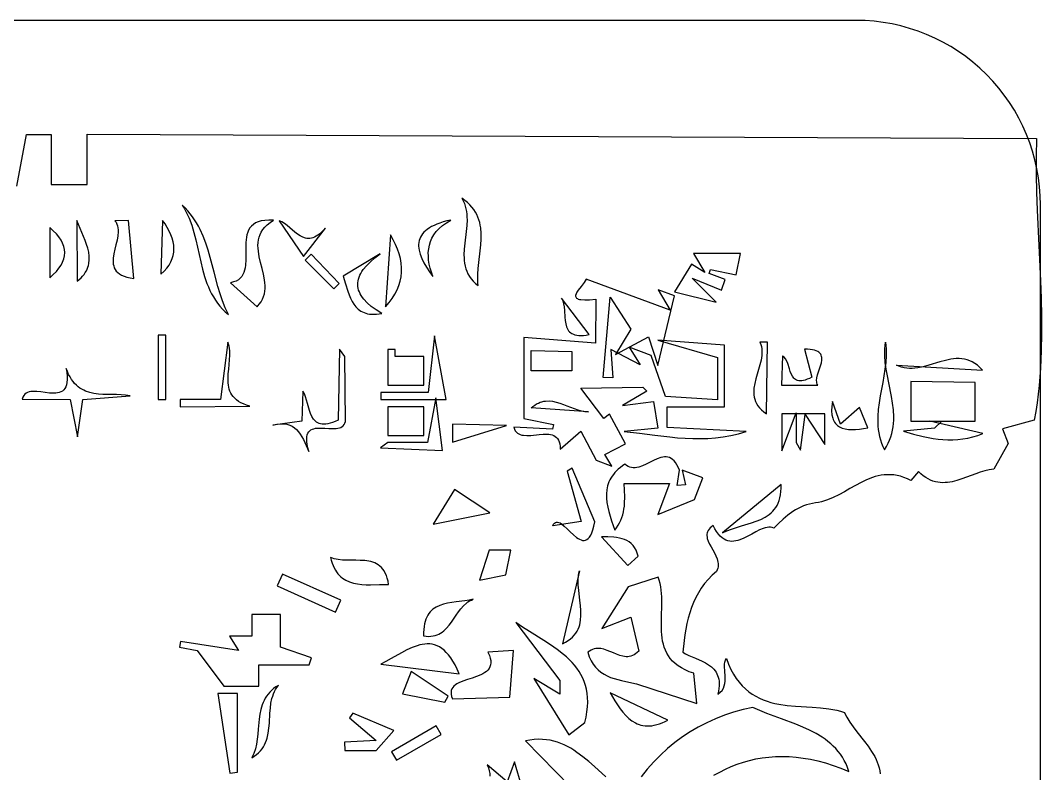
# Model space of a CAD drawing. Header units: metres. Extents: x 0 to 50, y 0 to 30.
# Drawn here: x 38.95 to 50.01, y 21.84 to 30 of the extents above; entities that cross this region are included whole.
import ezdxf

# ---------------------------------------------------------------- set-up
doc = ezdxf.new("R2010")
doc.units = ezdxf.units.M

msp = doc.modelspace()

# ---------------------------------------------------------------- linework, layer by layer
for points in [[(50, 2), (50, 28), (50, 28), (49.997542, 28.099174), (49.990213, 28.197675), (49.978082, 28.29534), (49.961215, 28.392003), (49.939682, 28.487501), (49.91355, 28.58167), (49.882886, 28.674347), (49.847759, 28.765367), (49.808237, 28.854566), (49.764387, 28.941781), (49.716278, 29.026847), (49.663977, 29.109601), (49.607552, 29.189879), (49.547071, 29.267516), (49.482602, 29.342349), (49.414214, 29.414214), (49.414214, 29.414214), (49.342349, 29.482602), (49.267516, 29.547071), (49.189879, 29.607552), (49.109601, 29.663977), (49.026847, 29.716278), (48.941781, 29.764387), (48.854566, 29.808237), (48.765367, 29.847759), (48.674347, 29.882886), (48.58167, 29.91355), (48.487501, 29.939682), (48.392003, 29.961215), (48.29534, 29.978082), (48.197675, 29.990213), (48.099174, 29.997542), (48, 30), (2, 30)], [(38.908161, 28.203735), (39.014232, 28.764582), (39.282631, 28.764582), (39.282631, 28.22099), (39.670592, 28.22099), (39.670592, 28.765586), (49.957664, 28.722014), (49.957664, 28.722014), (49.953175, 28.526553), (49.953228, 28.331874), (49.956935, 28.137938), (49.963405, 27.944704), (49.981079, 27.560182), (49.999131, 27.17799), (50.006075, 26.987666), (50.010445, 26.797805), (50.011351, 26.608366), (50.007903, 26.41931), (49.999212, 26.230595), (49.992622, 26.136353), (49.984388, 26.042182), (49.974398, 25.948076), (49.962542, 25.854031), (49.948707, 25.760041), (49.932783, 25.666102), (49.588717, 25.574402), (49.649506, 25.414009), (49.492999, 25.135493), (49.492999, 25.135493), (49.469216, 25.133681), (49.445254, 25.130365), (49.396819, 25.119848), (49.347753, 25.105198), (49.298112, 25.087674), (49.197329, 25.04903), (49.146301, 25.030426), (49.094925, 25.013976), (49.043256, 25.000938), (48.991352, 24.99257), (48.965329, 24.99053), (48.939269, 24.990129), (48.913178, 24.991524), (48.887063, 24.994872), (48.860932, 25.00033), (48.834792, 25.008056), (48.80865, 25.018207), (48.782513, 25.03094), (48.756387, 25.046412), (48.730281, 25.06478), (48.7042, 25.086202), (48.678153, 25.110835), (48.596295, 25.013702), (48.596295, 25.013702), (48.557413, 25.032385), (48.519426, 25.04755), (48.482286, 25.059381), (48.445946, 25.068059), (48.410361, 25.073767), (48.375481, 25.076686), (48.341262, 25.076999), (48.307655, 25.074888), (48.274614, 25.070534), (48.242092, 25.064121), (48.210041, 25.055829), (48.178415, 25.045842), (48.11625, 25.021509), (48.055221, 24.992578), (47.994951, 24.960506), (47.935065, 24.926751), (47.875187, 24.892768), (47.814941, 24.860016), (47.753952, 24.82995), (47.691844, 24.804028), (47.660253, 24.793076), (47.628241, 24.783706), (47.595762, 24.776101), (47.562768, 24.770442), (47.562768, 24.770442), (47.528859, 24.765601), (47.496017, 24.758602), (47.464177, 24.74956), (47.433274, 24.738593), (47.403246, 24.725816), (47.374027, 24.711347), (47.345554, 24.695301), (47.317761, 24.677795), (47.263965, 24.638868), (47.212124, 24.595497), (47.161725, 24.548611), (47.112255, 24.499144), (47.112255, 24.499144), (47.09397, 24.504747), (47.075274, 24.507484), (47.056193, 24.50761), (47.036755, 24.505382), (47.016984, 24.501055), (46.996907, 24.494886), (46.955936, 24.478043), (46.914052, 24.456902), (46.871462, 24.433508), (46.828372, 24.409912), (46.784992, 24.388159), (46.741529, 24.370297), (46.71983, 24.363466), (46.698189, 24.358375), (46.676631, 24.355281), (46.655182, 24.35444), (46.633868, 24.356107), (46.612715, 24.360539), (46.591748, 24.367991), (46.570995, 24.37872), (46.55048, 24.392982), (46.53023, 24.411031), (46.510271, 24.433126), (46.490628, 24.45952), (46.471328, 24.490471), (46.452396, 24.526234), (46.452396, 24.526234), (46.434804, 24.513328), (46.420212, 24.500167), (46.40844, 24.48676), (46.39931, 24.473115), (46.392644, 24.459241), (46.388263, 24.445145), (46.385987, 24.430838), (46.385639, 24.416326), (46.387039, 24.401618), (46.390009, 24.386724), (46.399944, 24.356407), (46.414013, 24.325443), (46.430787, 24.293899), (46.466731, 24.229343), (46.483041, 24.196466), (46.496337, 24.16328), (46.505189, 24.129853), (46.507502, 24.113069), (46.508167, 24.096251), (46.507007, 24.079406), (46.503842, 24.062543), (46.498494, 24.045671), (46.490784, 24.028797), (46.490784, 24.028797), (46.442564, 23.986727), (46.398918, 23.942502), (46.35959, 23.896219), (46.324322, 23.847976), (46.292856, 23.797871), (46.264935, 23.746002), (46.240301, 23.692467), (46.218698, 23.637364), (46.199868, 23.580792), (46.183553, 23.522847), (46.169495, 23.463628), (46.157439, 23.403233), (46.147125, 23.34176), (46.138296, 23.279307), (46.124067, 23.151852), (46.124067, 23.151852), (46.155486, 23.134449), (46.189477, 23.118454), (46.262103, 23.088238), (46.335808, 23.056307), (46.371146, 23.038167), (46.404452, 23.017761), (46.434959, 22.994477), (46.461899, 22.967703), (46.473791, 22.952815), (46.484505, 22.936825), (46.493942, 22.919657), (46.502009, 22.901233), (46.508608, 22.881478), (46.513645, 22.860314), (46.517022, 22.837665), (46.518644, 22.813454), (46.518416, 22.787606), (46.516241, 22.760043), (46.512023, 22.730689), (46.505667, 22.699468), (46.505667, 22.699468), (46.530624, 22.718526), (46.549876, 22.739704), (46.564094, 22.762691), (46.573949, 22.787173), (46.580114, 22.81284), (46.583259, 22.839378), (46.584056, 22.866476), (46.583177, 22.893822), (46.579076, 22.948011), (46.576327, 22.999447), (46.577139, 23.023353), (46.580303, 23.045634), (46.586491, 23.06598), (46.596375, 23.084078), (46.596375, 23.084078), (46.620534, 23.02271), (46.646665, 22.966533), (46.674674, 22.915306), (46.704463, 22.868789), (46.735939, 22.826741), (46.769005, 22.78892), (46.803567, 22.755087), (46.839529, 22.725), (46.876797, 22.698418), (46.915273, 22.675101), (46.954865, 22.654807), (46.995475, 22.637297), (47.03701, 22.622329), (47.079372, 22.609662), (47.122468, 22.599056), (47.166203, 22.590269), (47.255203, 22.577192), (47.345613, 22.568504), (47.527607, 22.556588), (47.617667, 22.549508), (47.706087, 22.539111), (47.749443, 22.532067), (47.792103, 22.523471), (47.833972, 22.513082), (47.874955, 22.50066), (47.874955, 22.50066), (47.886912, 22.47391), (47.900615, 22.447441), (47.932508, 22.395146), (47.969127, 22.343373), (48.008968, 22.291722), (48.092291, 22.187182), (48.132763, 22.133491), (48.170435, 22.078319), (48.2038, 22.021264), (48.218398, 21.991906), (48.231354, 21.961927), (48.242482, 21.931276), (48.251592, 21.899905), (48.258496, 21.867762), (48.263007, 21.834798)], [(40.702041, 27.998647), (40.702041, 27.998647), (40.723116, 27.964162), (40.742355, 27.928819), (40.759906, 27.892687), (40.775916, 27.855836), (40.803911, 27.780254), (40.827526, 27.702626), (40.847949, 27.623507), (40.866366, 27.543452), (40.901932, 27.382748), (40.921455, 27.303209), (40.94372, 27.224951), (40.969914, 27.148527), (40.984855, 27.111177), (41.001224, 27.074494), (41.019169, 27.038546), (41.038838, 27.003404), (41.06038, 26.969136), (41.083942, 26.935812), (41.109674, 26.903502), (41.137723, 26.872274), (41.168239, 26.842197), (41.201368, 26.813342), (41.201368, 26.813342), (41.167228, 26.886054), (41.137597, 26.960872), (41.111592, 27.037384), (41.088332, 27.115177), (41.046515, 27.272961), (41.005084, 27.430926), (40.982308, 27.508945), (40.956982, 27.585774), (40.928222, 27.660999), (40.895147, 27.734208), (40.876715, 27.769929), (40.856874, 27.80499), (40.835512, 27.839342), (40.81252, 27.872932), (40.787787, 27.905709), (40.761203, 27.937622), (40.732658, 27.968618), (40.702041, 27.998647)], [(43.73045, 28.071949), (43.73045, 28.071949), (43.745706, 28.044825), (43.758194, 28.017009), (43.768128, 27.988553), (43.775722, 27.959512), (43.781191, 27.929939), (43.784748, 27.899888), (43.786608, 27.869413), (43.786986, 27.838566), (43.784148, 27.775974), (43.777948, 27.712541), (43.762315, 27.584865), (43.756308, 27.52148), (43.753792, 27.458968), (43.754378, 27.428174), (43.75648, 27.397758), (43.760311, 27.367776), (43.766086, 27.33828), (43.774018, 27.309323), (43.784322, 27.28096), (43.797212, 27.253244), (43.812903, 27.226229), (43.831607, 27.199968), (43.85354, 27.174515), (43.878916, 27.149923), (43.907949, 27.126246), (43.907949, 27.126246), (43.904667, 27.156366), (43.902824, 27.186846), (43.902821, 27.248727), (43.906671, 27.311573), (43.913106, 27.375065), (43.928659, 27.502721), (43.935242, 27.56625), (43.939338, 27.629157), (43.93968, 27.691125), (43.935, 27.751836), (43.93038, 27.781621), (43.92403, 27.810973), (43.91579, 27.839853), (43.905501, 27.868219), (43.893007, 27.896034), (43.878147, 27.923257), (43.860764, 27.949849), (43.840699, 27.97577), (43.817794, 28.00098), (43.79189, 28.02544), (43.762828, 28.049109), (43.73045, 28.071949)], [(39.558953, 27.83271), (39.563451, 27.172633), (39.563451, 27.172633), (39.58547, 27.190947), (39.605187, 27.20948), (39.622689, 27.228227), (39.638064, 27.24718), (39.651398, 27.266332), (39.66278, 27.285676), (39.672295, 27.305205), (39.680032, 27.324912), (39.686078, 27.344789), (39.690519, 27.36483), (39.694939, 27.405374), (39.693989, 27.446487), (39.688367, 27.488111), (39.678771, 27.53019), (39.6659, 27.572668), (39.65045, 27.615487), (39.63312, 27.65859), (39.59561, 27.745422), (39.558953, 27.83271)], [(39.971496, 27.829157), (39.971496, 27.829157), (39.984263, 27.811805), (39.994038, 27.793331), (40.001079, 27.773832), (40.005645, 27.753407), (40.007993, 27.732153), (40.008383, 27.710168), (40.004321, 27.664399), (39.995526, 27.616881), (39.984067, 27.568399), (39.972011, 27.519734), (39.961425, 27.47167), (39.954378, 27.424991), (39.952827, 27.402415), (39.952937, 27.380479), (39.954965, 27.35928), (39.95917, 27.338917), (39.965811, 27.319487), (39.975145, 27.301088), (39.987432, 27.283818), (40.00293, 27.267775), (40.021897, 27.253058), (40.044591, 27.239763), (40.071273, 27.227988), (40.102198, 27.217832), (40.137628, 27.209393), (40.177818, 27.202767), (40.119709, 27.83271), (39.971496, 27.829157)], [(40.487781, 27.83271), (40.470102, 27.250289), (40.470102, 27.250289), (40.504855, 27.282283), (40.534449, 27.315129), (40.559028, 27.348772), (40.578737, 27.383154), (40.593719, 27.418219), (40.604118, 27.453909), (40.610079, 27.490168), (40.611746, 27.526939), (40.609263, 27.564165), (40.602774, 27.601789), (40.592423, 27.639754), (40.578354, 27.678004), (40.560711, 27.716482), (40.539638, 27.755129), (40.515281, 27.793891), (40.487781, 27.83271)], [(41.688827, 27.835055), (41.688827, 27.835055), (41.639686, 27.836031), (41.596195, 27.83326), (41.558011, 27.826972), (41.524793, 27.817401), (41.4962, 27.804777), (41.471889, 27.789334), (41.451521, 27.771303), (41.434752, 27.750915), (41.421242, 27.728404), (41.41065, 27.704), (41.402634, 27.677936), (41.396852, 27.650444), (41.392963, 27.621756), (41.390625, 27.592103), (41.389239, 27.530833), (41.389963, 27.468489), (41.390064, 27.406927), (41.386811, 27.348002), (41.383073, 27.320109), (41.377472, 27.293571), (41.369668, 27.26862), (41.359317, 27.245489), (41.34608, 27.224408), (41.329614, 27.205611), (41.309578, 27.189329), (41.28563, 27.175794), (41.25743, 27.165238), (41.224635, 27.157893), (41.511737, 26.897799), (41.511737, 26.897799), (41.535663, 26.924334), (41.555263, 26.951553), (41.570852, 26.979406), (41.582743, 27.007842), (41.59125, 27.036812), (41.596688, 27.066263), (41.599369, 27.096145), (41.599608, 27.126408), (41.597719, 27.157001), (41.594015, 27.187873), (41.582421, 27.250252), (41.567336, 27.313138), (41.551271, 27.376127), (41.536738, 27.438813), (41.526248, 27.500791), (41.523304, 27.531387), (41.522312, 27.561653), (41.523586, 27.59154), (41.52744, 27.620996), (41.534188, 27.649971), (41.544145, 27.678413), (41.557623, 27.706273), (41.574937, 27.733499), (41.5964, 27.760041), (41.622327, 27.785848), (41.653031, 27.81087), (41.688827, 27.835055)], [(41.749969, 27.829048), (42.013602, 27.439865), (42.252089, 27.74993), (42.252089, 27.74993), (42.231152, 27.725892), (42.210866, 27.705041), (42.1912, 27.687227), (42.172124, 27.672305), (42.153605, 27.660126), (42.135612, 27.650543), (42.118115, 27.643409), (42.101081, 27.638574), (42.08448, 27.635893), (42.06828, 27.635218), (42.052449, 27.6364), (42.036958, 27.639293), (42.006864, 27.64962), (41.977748, 27.665016), (41.94936, 27.684303), (41.921449, 27.706299), (41.866055, 27.753695), (41.838072, 27.776734), (41.809564, 27.797759), (41.780279, 27.815591), (41.749969, 27.829048)], [(43.610732, 27.836978), (43.610732, 27.836978), (43.568811, 27.82684), (43.529944, 27.815937), (43.494057, 27.804289), (43.461076, 27.791914), (43.430926, 27.77883), (43.403533, 27.765056), (43.378823, 27.750612), (43.356722, 27.735514), (43.337155, 27.719782), (43.320048, 27.703435), (43.305327, 27.686491), (43.292919, 27.668968), (43.282747, 27.650886), (43.27474, 27.632262), (43.268821, 27.613116), (43.264918, 27.593465), (43.262955, 27.573329), (43.262859, 27.552725), (43.264555, 27.531674), (43.267969, 27.510192), (43.279655, 27.466013), (43.297323, 27.420338), (43.32038, 27.373314), (43.348231, 27.325091), (43.380283, 27.275817), (43.415942, 27.22564), (43.415942, 27.22564), (43.400707, 27.270706), (43.388043, 27.31513), (43.37818, 27.358852), (43.371353, 27.401815), (43.367792, 27.443961), (43.367731, 27.485231), (43.371402, 27.525567), (43.379038, 27.564911), (43.390871, 27.603206), (43.407132, 27.640392), (43.428056, 27.676411), (43.453873, 27.711206), (43.484817, 27.744719), (43.52112, 27.77689), (43.563014, 27.807663), (43.610732, 27.836978)], [(39.267113, 27.755054), (39.267113, 27.211461), (39.267113, 27.211461), (39.305015, 27.245436), (39.337865, 27.27941), (39.36566, 27.313385), (39.388402, 27.347359), (39.406089, 27.381334), (39.418724, 27.415308), (39.426304, 27.449283), (39.428831, 27.483257), (39.426304, 27.517232), (39.418724, 27.551207), (39.406089, 27.585181), (39.388402, 27.619156), (39.36566, 27.65313), (39.337865, 27.687105), (39.305015, 27.721079), (39.267113, 27.755054)], [(42.957214, 27.674651), (42.903984, 26.89632), (42.903984, 26.89632), (42.942347, 26.941378), (42.975839, 26.986939), (43.004504, 27.032997), (43.028383, 27.079548), (43.04752, 27.126586), (43.061957, 27.174106), (43.071737, 27.222102), (43.076902, 27.27057), (43.077496, 27.319503), (43.07356, 27.368898), (43.065137, 27.418748), (43.05227, 27.469049), (43.035002, 27.519795), (43.013374, 27.570981), (42.987431, 27.622601), (42.957214, 27.674651)], [(42.032843, 27.401287), (42.343211, 27.090663), (42.40238, 27.149188), (42.098995, 27.4665), (42.032843, 27.401287)], [(42.862972, 26.823724), (42.862972, 26.823724), (42.802508, 26.862463), (42.750081, 26.90125), (42.70567, 26.940121), (42.66925, 26.979111), (42.65403, 26.998663), (42.640799, 27.018257), (42.629555, 27.0379), (42.620294, 27.057594), (42.613013, 27.077345), (42.607711, 27.097158), (42.604383, 27.117036), (42.603027, 27.136984), (42.60364, 27.157006), (42.606219, 27.177108), (42.610761, 27.197293), (42.617263, 27.217566), (42.625723, 27.237931), (42.636138, 27.258393), (42.648503, 27.278956), (42.662818, 27.299625), (42.697282, 27.341297), (42.739505, 27.383446), (42.789466, 27.426107), (42.84714, 27.469315), (42.445028, 27.229358), (42.445028, 27.229358), (42.471573, 27.146689), (42.496886, 27.065682), (42.510421, 27.026969), (42.525256, 26.990073), (42.541926, 26.95546), (42.560968, 26.923597), (42.582917, 26.894951), (42.608309, 26.869989), (42.622463, 26.859035), (42.63768, 26.849178), (42.654025, 26.840474), (42.671565, 26.832984), (42.690369, 26.826765), (42.710502, 26.821875), (42.732031, 26.818373), (42.755024, 26.816317), (42.779548, 26.815766), (42.805669, 26.816778), (42.862972, 26.823724)], [(46.034551, 27.058428), (46.484393, 26.946221), (46.224392, 27.206437), (46.543632, 27.077514), (46.585088, 27.192762), (46.409241, 27.256119), (46.42364, 27.301544), (46.703708, 27.244447), (46.750734, 27.475492), (46.239545, 27.475492), (46.362917, 27.269703), (46.217976, 27.356739), (46.034551, 27.058428)], [(45.075994, 27.196677), (45.075994, 27.196677), (45.067725, 27.178812), (45.055313, 27.159432), (45.023326, 27.117916), (44.990552, 27.075709), (44.977157, 27.055465), (44.967511, 27.036392), (44.962928, 27.018936), (44.962947, 27.010955), (44.964724, 27.003546), (44.968425, 26.996765), (44.974213, 26.990668), (44.982253, 26.985312), (44.99271, 26.980751), (45.005748, 26.977043), (45.02153, 26.974243), (45.061989, 26.97159), (45.115401, 26.973241), (45.183081, 26.979643), (45.179548, 26.500564), (44.403714, 26.562716), (44.403714, 25.687102), (44.722514, 25.622108), (44.713006, 25.569834), (44.295368, 25.591097), (44.295368, 25.591097), (44.301668, 25.570921), (44.310108, 25.553838), (44.320534, 25.539621), (44.332792, 25.528043), (44.34673, 25.518876), (44.362193, 25.511895), (44.379027, 25.506872), (44.39708, 25.50358), (44.436224, 25.501282), (44.478398, 25.503185), (44.566913, 25.512335), (44.610797, 25.515951), (44.652793, 25.516506), (44.672698, 25.515069), (44.691671, 25.512186), (44.709557, 25.507631), (44.726203, 25.501175), (44.741455, 25.492593), (44.75516, 25.481658), (44.767163, 25.468142), (44.777312, 25.451819), (44.785452, 25.432461), (44.79143, 25.409842), (44.795092, 25.383735), (44.796285, 25.353913), (45.020213, 25.548868), (45.184965, 25.233226), (45.357336, 25.16779), (45.280418, 25.296093), (45.502263, 25.412077), (45.330793, 25.733847), (45.269968, 25.686745), (45.021542, 26.014405), (45.693288, 26.024367), (45.734097, 25.983525), (45.470226, 25.825073), (45.808526, 25.871242), (45.854853, 25.580685), (45.490005, 25.546357), (45.490005, 25.546357), (45.65489, 25.526765), (45.819786, 25.505404), (45.984702, 25.485948), (46.067172, 25.478082), (46.149651, 25.47207), (46.23214, 25.468372), (46.314641, 25.467445), (46.397155, 25.469751), (46.479684, 25.475748), (46.562229, 25.485894), (46.644791, 25.500651), (46.727371, 25.520476), (46.809971, 25.545829), (45.955558, 25.588567), (45.955558, 25.813653), (46.576295, 25.813653), (46.576295, 26.48137), (45.854323, 26.536506), (46.498703, 26.348072), (46.498703, 25.887021), (45.936062, 25.92387), (45.780854, 26.370011), (45.545081, 26.459515), (45.661164, 26.265885), (45.346107, 26.434054), (45.366333, 26.126352), (45.261603, 26.130718), (45.338096, 27.001666), (45.562698, 26.654267), (45.395429, 26.379242), (45.751852, 26.569491), (45.85512, 26.259432), (46.035155, 27.015046), (45.856192, 27.079525), (45.988553, 26.858742), (45.075994, 27.196677)], [(44.811948, 26.99085), (44.811948, 26.99085), (44.81885, 26.976829), (44.824586, 26.961852), (44.833086, 26.929454), (44.838509, 26.894509), (44.841911, 26.857867), (44.846892, 26.782903), (44.850589, 26.746284), (44.856502, 26.711375), (44.865689, 26.67903), (44.871842, 26.664084), (44.87921, 26.650099), (44.887926, 26.63718), (44.898123, 26.625433), (44.909933, 26.614967), (44.923488, 26.605886), (44.93892, 26.598298), (44.956362, 26.592309), (44.975947, 26.588024), (44.997806, 26.585552), (45.022072, 26.584998), (45.048877, 26.586469), (45.078355, 26.590071), (45.110636, 26.59591), (44.811948, 26.99085)], [(40.441888, 26.590213), (40.439612, 25.891585), (40.524106, 25.891309), (40.524106, 26.590213), (40.441888, 26.590213)], [(43.432821, 26.583066), (43.364999, 25.968965), (42.851871, 25.968965), (42.851871, 25.891309), (43.559416, 25.891309), (43.432821, 26.583066)], [(41.196429, 26.514298), (41.116778, 25.891309), (40.67929, 25.891309), (40.67929, 25.813653), (41.433869, 25.819475), (41.433869, 25.819475), (41.398086, 25.83063), (41.365966, 25.843082), (41.337324, 25.856769), (41.311978, 25.87163), (41.289744, 25.887603), (41.270439, 25.904627), (41.253881, 25.92264), (41.239885, 25.941581), (41.228269, 25.961388), (41.218849, 25.981999), (41.211442, 26.003353), (41.205865, 26.025388), (41.201934, 26.048043), (41.199467, 26.071255), (41.19819, 26.119109), (41.200569, 26.168455), (41.205136, 26.218802), (41.214975, 26.320525), (41.217316, 26.370917), (41.215982, 26.420338), (41.213479, 26.444531), (41.209508, 26.468296), (41.203886, 26.491573), (41.196429, 26.514298)], [(46.959989, 26.51213), (46.959989, 26.51213), (46.969063, 26.488528), (46.975561, 26.464668), (46.979696, 26.440572), (46.981682, 26.41626), (46.981731, 26.391755), (46.980057, 26.367077), (46.972392, 26.31729), (46.960394, 26.267069), (46.945767, 26.216584), (46.915452, 26.11551), (46.903176, 26.065261), (46.895095, 26.015432), (46.893161, 25.990728), (46.892915, 25.966193), (46.89457, 25.941849), (46.898341, 25.917716), (46.90444, 25.893816), (46.91308, 25.87017), (46.924475, 25.846801), (46.938837, 25.823728), (46.956381, 25.800974), (46.977318, 25.778559), (47.001864, 25.756505), (47.03023, 25.734834), (47.043137, 26.512557), (46.959989, 26.51213)], [(48.320201, 26.512244), (48.320201, 26.512244), (48.324648, 26.475871), (48.327348, 26.439496), (48.328446, 26.403119), (48.328085, 26.36674), (48.323563, 26.293974), (48.314932, 26.221198), (48.303341, 26.148409), (48.289941, 26.075607), (48.262314, 25.929959), (48.250387, 25.857111), (48.241252, 25.784245), (48.236057, 25.71136), (48.235955, 25.638455), (48.238172, 25.601995), (48.242093, 25.565529), (48.247862, 25.529057), (48.255623, 25.49258), (48.26552, 25.456097), (48.277695, 25.419608), (48.292294, 25.383112), (48.309459, 25.346611), (48.309459, 25.346611), (48.331148, 25.381669), (48.349809, 25.416932), (48.365605, 25.452388), (48.378703, 25.488026), (48.389267, 25.523835), (48.397463, 25.559802), (48.403455, 25.595915), (48.407409, 25.632164), (48.409489, 25.668536), (48.409862, 25.705019), (48.406144, 25.778274), (48.397576, 25.851836), (48.385479, 25.92561), (48.355983, 26.073424), (48.341226, 26.147275), (48.328225, 26.220966), (48.318301, 26.294401), (48.312775, 26.367489), (48.312074, 26.403872), (48.312968, 26.440134), (48.315622, 26.476262), (48.320201, 26.512244)], [(42.405321, 26.436956), (42.390528, 25.668916), (42.390528, 25.668916), (42.359661, 25.654693), (42.331005, 25.643266), (42.304461, 25.634509), (42.279929, 25.628298), (42.257311, 25.62451), (42.236509, 25.623018), (42.217423, 25.623699), (42.199955, 25.626429), (42.184006, 25.631082), (42.169478, 25.637534), (42.156271, 25.645662), (42.144287, 25.655339), (42.133426, 25.666442), (42.123592, 25.678846), (42.106603, 25.70706), (42.092531, 25.738984), (42.080584, 25.773623), (42.059911, 25.847059), (42.049603, 25.883865), (42.038262, 25.9194), (42.025096, 25.952669), (42.009317, 25.982676), (41.998357, 25.658341), (41.683503, 25.61203), (41.683503, 25.61203), (41.727204, 25.62308), (41.767059, 25.628545), (41.803338, 25.628796), (41.836315, 25.624207), (41.866258, 25.615149), (41.893441, 25.601996), (41.918134, 25.585119), (41.940608, 25.564892), (41.961134, 25.541686), (41.979985, 25.515875), (41.997431, 25.48783), (42.013743, 25.457925), (42.044053, 25.394021), (42.073083, 25.327144), (42.073083, 25.327144), (42.062389, 25.367592), (42.055108, 25.403633), (42.051047, 25.435513), (42.050013, 25.463477), (42.051814, 25.48777), (42.056258, 25.508638), (42.063153, 25.526325), (42.072305, 25.541078), (42.083522, 25.553141), (42.096612, 25.562759), (42.111382, 25.570178), (42.127639, 25.575643), (42.145192, 25.5794), (42.163848, 25.581692), (42.203697, 25.582868), (42.245648, 25.581132), (42.288159, 25.578446), (42.329692, 25.576773), (42.368705, 25.578074), (42.386786, 25.580452), (42.40366, 25.58431), (42.419135, 25.589893), (42.433017, 25.597445), (42.445114, 25.607212), (42.455235, 25.61944), (42.463185, 25.634373), (42.468774, 25.652256), (42.46391, 26.357245), (42.405321, 26.436956)], [(42.929463, 26.434901), (42.929463, 26.046621), (43.317424, 26.046621), (43.317424, 26.357245), (43.007055, 26.357245), (43.007055, 26.434901), (42.929463, 26.434901)], [(44.920996, 26.412301), (44.920996, 26.201933), (44.481307, 26.201933), (44.481307, 26.424149), (44.920996, 26.412301)], [(47.441569, 26.438656), (47.521246, 26.133711), (47.521246, 26.133711), (47.495788, 26.120783), (47.472351, 26.110501), (47.450834, 26.102731), (47.431134, 26.097339), (47.41315, 26.094189), (47.39678, 26.093148), (47.381921, 26.094082), (47.368471, 26.096854), (47.356329, 26.101332), (47.345393, 26.107379), (47.33556, 26.114863), (47.326727, 26.123648), (47.311659, 26.144584), (47.299371, 26.169111), (47.289047, 26.196153), (47.27987, 26.224634), (47.261694, 26.281607), (47.251062, 26.307946), (47.238312, 26.33142), (47.222627, 26.350951), (47.213429, 26.358902), (47.203191, 26.365463), (47.19505, 26.046621), (47.586368, 26.047171), (47.586368, 26.047171), (47.580707, 26.05898), (47.577012, 26.071576), (47.575094, 26.084882), (47.574763, 26.098824), (47.578109, 26.128309), (47.585533, 26.159423), (47.606561, 26.224107), (47.617137, 26.256461), (47.625734, 26.288014), (47.630839, 26.318157), (47.631608, 26.332511), (47.630936, 26.346284), (47.628634, 26.3594), (47.624512, 26.371785), (47.618382, 26.383362), (47.610053, 26.394055), (47.599336, 26.403787), (47.586043, 26.412484), (47.569983, 26.420069), (47.550969, 26.426466), (47.528809, 26.431599), (47.503315, 26.435392), (47.474299, 26.43777), (47.441569, 26.438656)], [(48.438155, 26.26535), (49.370805, 26.211025), (49.370805, 26.211025), (49.343809, 26.239164), (49.31647, 26.263142), (49.288807, 26.283204), (49.260841, 26.299596), (49.232594, 26.312564), (49.204084, 26.322353), (49.175333, 26.329208), (49.146361, 26.333376), (49.117189, 26.335101), (49.087838, 26.334629), (49.058327, 26.332205), (49.028677, 26.328076), (48.969044, 26.315682), (48.909102, 26.29941), (48.78895, 26.263091), (48.729067, 26.246973), (48.669532, 26.234833), (48.639946, 26.230869), (48.610509, 26.228637), (48.581241, 26.228381), (48.552163, 26.230348), (48.523295, 26.234783), (48.494657, 26.241931), (48.46627, 26.252038), (48.438155, 26.26535)], [(39.443721, 26.229474), (39.443721, 26.229474), (39.45076, 26.184052), (39.454474, 26.143828), (39.455054, 26.108508), (39.452692, 26.077799), (39.447579, 26.051406), (39.439907, 26.029035), (39.429866, 26.010394), (39.417648, 25.995187), (39.403444, 25.983122), (39.387445, 25.973904), (39.369843, 25.967239), (39.350829, 25.962835), (39.330594, 25.960397), (39.30933, 25.959631), (39.264478, 25.96194), (39.170835, 25.973698), (39.125105, 25.978446), (39.082141, 25.979306), (39.062176, 25.977543), (39.043476, 25.973927), (39.026233, 25.968164), (39.010638, 25.95996), (38.996883, 25.949021), (38.985158, 25.935054), (38.975655, 25.917764), (38.968566, 25.896858), (39.48661, 25.891601), (39.568672, 25.48842), (39.623566, 25.891309), (40.136706, 25.931821), (40.136706, 25.931821), (40.088342, 25.939053), (40.039201, 25.943112), (39.989594, 25.945003), (39.93983, 25.945729), (39.841081, 25.947712), (39.792716, 25.950977), (39.74544, 25.957098), (39.699563, 25.967081), (39.655396, 25.981929), (39.634051, 25.991491), (39.61325, 26.002648), (39.593032, 26.015522), (39.573437, 26.030242), (39.554501, 26.046931), (39.536266, 26.065717), (39.518769, 26.086724), (39.502049, 26.110077), (39.486146, 26.135903), (39.471097, 26.164328), (39.456943, 26.195476), (39.443721, 26.229474)], [(48.593692, 26.088061), (48.593692, 25.658341), (48.929924, 25.658341), (48.852332, 25.580685), (48.516099, 25.549184), (48.516099, 25.549184), (48.622796, 25.517302), (48.729536, 25.490322), (48.782936, 25.479178), (48.836364, 25.46987), (48.889824, 25.462602), (48.943322, 25.457577), (48.996864, 25.454998), (49.050455, 25.45507), (49.1041, 25.457994), (49.157806, 25.463976), (49.211577, 25.473219), (49.265418, 25.485926), (49.319337, 25.502301), (49.373337, 25.522547), (48.800867, 25.658341), (49.292021, 25.658341), (49.292021, 26.077091), (48.593692, 26.088061)], [(43.447721, 25.910536), (43.359857, 25.425373), (42.929463, 25.425373), (42.849501, 25.368012), (43.522529, 25.340156), (43.447721, 25.910536)], [(42.929463, 25.813653), (42.929463, 25.503029), (43.317424, 25.503029), (43.317424, 25.813653), (42.929463, 25.813653)], [(45.101874, 25.756349), (44.482172, 25.800726), (44.482172, 25.800726), (44.501491, 25.817225), (44.520816, 25.831426), (44.540145, 25.843443), (44.559478, 25.853389), (44.578816, 25.861381), (44.598158, 25.867531), (44.617504, 25.871955), (44.636853, 25.874768), (44.675563, 25.876014), (44.714285, 25.872188), (44.753019, 25.864203), (44.791762, 25.852976), (44.830514, 25.839423), (44.869272, 25.824459), (44.946802, 25.793965), (44.98557, 25.780265), (45.02434, 25.768819), (45.063108, 25.760542), (45.101874, 25.756349)], [(47.745784, 25.870033), (47.745784, 25.870033), (47.738674, 25.816369), (47.736887, 25.768746), (47.74017, 25.726893), (47.748273, 25.690539), (47.754052, 25.674339), (47.760942, 25.659413), (47.76891, 25.645725), (47.777926, 25.633243), (47.787957, 25.621932), (47.798972, 25.611759), (47.823828, 25.594689), (47.852243, 25.581764), (47.883963, 25.572711), (47.918738, 25.567259), (47.956314, 25.565138), (47.996439, 25.566077), (48.038862, 25.569804), (48.08333, 25.576049), (48.129591, 25.58454), (48.038336, 25.803939), (47.834068, 25.622866), (47.745784, 25.870033)], [(47.197033, 25.33577), (47.352217, 25.747944), (47.352217, 25.425373), (47.398384, 25.341416), (47.451436, 25.730784), (47.662586, 25.404194), (47.662586, 25.735997), (47.197033, 25.735997), (47.197033, 25.33577)], [(43.627793, 25.429241), (44.213198, 25.610208), (43.627793, 25.625004), (43.627793, 25.429241)], [(45.497572, 25.190219), (45.497572, 25.190219), (45.471688, 25.173102), (45.447876, 25.15552), (45.426076, 25.137487), (45.406224, 25.119014), (45.388257, 25.100115), (45.372115, 25.080803), (45.357734, 25.061091), (45.345051, 25.040993), (45.334005, 25.02052), (45.324532, 24.999686), (45.316571, 24.978504), (45.310059, 24.956987), (45.301133, 24.913), (45.297254, 24.867829), (45.297922, 24.821578), (45.302638, 24.77435), (45.310903, 24.72625), (45.322218, 24.677381), (45.336083, 24.627848), (45.351998, 24.577754), (45.387982, 24.476299), (45.387982, 24.476299), (45.407729, 24.50198), (45.425125, 24.52849), (45.440292, 24.555821), (45.453348, 24.583968), (45.464414, 24.612922), (45.473609, 24.642676), (45.481054, 24.673222), (45.486867, 24.704555), (45.491169, 24.736666), (45.49408, 24.769548), (45.496207, 24.837596), (45.494206, 24.908641), (45.489037, 24.982626), (45.980339, 24.982464), (45.853232, 24.64709), (46.251061, 24.807259), (46.340615, 25.04355), (46.119063, 25.127656), (46.153134, 24.968528), (46.064187, 24.959436), (46.08887, 25.126003), (46.08887, 25.126003), (46.075282, 25.158012), (46.060981, 25.185362), (46.046007, 25.208324), (46.0304, 25.227172), (46.0142, 25.242178), (45.997445, 25.253615), (45.980177, 25.261754), (45.962435, 25.266867), (45.944257, 25.269229), (45.925685, 25.269109), (45.906758, 25.266782), (45.887515, 25.26252), (45.848242, 25.249277), (45.808184, 25.23156), (45.726982, 25.191419), (45.686474, 25.173353), (45.646452, 25.159528), (45.626722, 25.154887), (45.607233, 25.152123), (45.588024, 25.151509), (45.569135, 25.153318), (45.550605, 25.15782), (45.532475, 25.16529), (45.514784, 25.175999), (45.497572, 25.190219)], [(44.873049, 25.115803), (45.024659, 24.571156), (44.715735, 24.524062), (44.715735, 24.524062), (44.724266, 24.540948), (44.733828, 24.552962), (44.744353, 24.56049), (44.755776, 24.56392), (44.768031, 24.563636), (44.78105, 24.560027), (44.794769, 24.553479), (44.809119, 24.544378), (44.839454, 24.520067), (44.871523, 24.490186), (44.904797, 24.45783), (44.938745, 24.426092), (44.972838, 24.398066), (44.989773, 24.386411), (45.006545, 24.376845), (45.023089, 24.369753), (45.039337, 24.365522), (45.055223, 24.364539), (45.070682, 24.367192), (45.085647, 24.373865), (45.100051, 24.384947), (45.113829, 24.400824), (45.126914, 24.421882), (45.139239, 24.448508), (45.150739, 24.48109), (45.161348, 24.520013), (45.170999, 24.565664), (44.924995, 25.146148), (44.873049, 25.115803)], [(43.649916, 24.917761), (43.418332, 24.541127), (44.034159, 24.663877), (43.649916, 24.917761)], [(47.189136, 24.970138), (46.55407, 24.445251), (46.55407, 24.445251), (46.60189, 24.468204), (46.652619, 24.487917), (46.705403, 24.505368), (46.759386, 24.521531), (46.867523, 24.553897), (46.919966, 24.57205), (46.970184, 24.592818), (47.017321, 24.617175), (47.039467, 24.631005), (47.060522, 24.646098), (47.080379, 24.662577), (47.098931, 24.680562), (47.116071, 24.700177), (47.131692, 24.721543), (47.145686, 24.744781), (47.157948, 24.770015), (47.16837, 24.797365), (47.176845, 24.826955), (47.183266, 24.858905), (47.187526, 24.893337), (47.189519, 24.930375), (47.189136, 24.970138)], [(45.245111, 24.40426), (45.528801, 24.092277), (45.640507, 24.192323), (45.640507, 24.192323), (45.630685, 24.227911), (45.618105, 24.259289), (45.602931, 24.286719), (45.585329, 24.310467), (45.565465, 24.330796), (45.543505, 24.34797), (45.519615, 24.362252), (45.493961, 24.373908), (45.466708, 24.383201), (45.438023, 24.390395), (45.408071, 24.395754), (45.377017, 24.399541), (45.312271, 24.403459), (45.245111, 24.40426)], [(44.025678, 24.260532), (43.923221, 23.933919), (44.20675, 23.991723), (44.261462, 24.260532), (44.025678, 24.260532)], [(42.307824, 24.18107), (42.307824, 24.18107), (42.316095, 24.149092), (42.325534, 24.11945), (42.336096, 24.092056), (42.347739, 24.066826), (42.360419, 24.043672), (42.374093, 24.022508), (42.388719, 24.003249), (42.404253, 23.985808), (42.420652, 23.970098), (42.437874, 23.956034), (42.455874, 23.94353), (42.474611, 23.932498), (42.514119, 23.91451), (42.556054, 23.901379), (42.600072, 23.892417), (42.645827, 23.886933), (42.692975, 23.884237), (42.741172, 23.883641), (42.839334, 23.885985), (42.937554, 23.888447), (42.937554, 23.888447), (42.931003, 23.92387), (42.922779, 23.955943), (42.912964, 23.984832), (42.901642, 24.010704), (42.888894, 24.033722), (42.874803, 24.054052), (42.859453, 24.071861), (42.842924, 24.087312), (42.825301, 24.100572), (42.806666, 24.111806), (42.787101, 24.121179), (42.76669, 24.128857), (42.745513, 24.135005), (42.723656, 24.139788), (42.678225, 24.145922), (42.631059, 24.148583), (42.582818, 24.149092), (42.485758, 24.148951), (42.438259, 24.150946), (42.39233, 24.156082), (42.348631, 24.165683), (42.327825, 24.17257), (42.307824, 24.18107)], [(45.005654, 24.034152), (44.820582, 23.243832), (44.820582, 23.243832), (44.852462, 23.260575), (44.880968, 23.27834), (44.906268, 23.297075), (44.928531, 23.316732), (44.947926, 23.337257), (44.964623, 23.358601), (44.978791, 23.380713), (44.990599, 23.403541), (45.000215, 23.427035), (45.00781, 23.451145), (45.013552, 23.475818), (45.01761, 23.501004), (45.021352, 23.552714), (45.020389, 23.605865), (45.016073, 23.660052), (45.009758, 23.714867), (44.996543, 23.824752), (44.992349, 23.879009), (44.991567, 23.932266), (44.995551, 23.984116), (44.999753, 24.009386), (45.005654, 24.034152)], [(41.73003, 23.870754), (42.36249, 23.58623), (42.421064, 23.718365), (41.78654, 23.997612), (41.73003, 23.870754)], [(45.094853, 23.15349), (45.094853, 23.15349), (45.111169, 23.104472), (45.13083, 23.061131), (45.153597, 23.023039), (45.179233, 22.989769), (45.207499, 22.960891), (45.238158, 22.935979), (45.27097, 22.914604), (45.305698, 22.896338), (45.342104, 22.880753), (45.379949, 22.867421), (45.418995, 22.855914), (45.459005, 22.845804), (45.540959, 22.828062), (45.623908, 22.810772), (46.274906, 22.595513), (46.242833, 22.924387), (46.242833, 22.924387), (46.193487, 22.942253), (46.14892, 22.961923), (46.108893, 22.98331), (46.07317, 23.006329), (46.041514, 23.030896), (46.013689, 23.056925), (45.989457, 23.084329), (45.968582, 23.113025), (45.950826, 23.142926), (45.935953, 23.173947), (45.923726, 23.206003), (45.913908, 23.239008), (45.906262, 23.272877), (45.900551, 23.307525), (45.896539, 23.342866), (45.893988, 23.378814), (45.892323, 23.452193), (45.893662, 23.526977), (45.897772, 23.678032), (45.896752, 23.752936), (45.891155, 23.826513), (45.886049, 23.86259), (45.879088, 23.89808), (45.870035, 23.932897), (45.858654, 23.966954), (45.530915, 23.862519), (45.249139, 23.409964), (45.561071, 23.534287), (45.647784, 23.164793), (45.647784, 23.164793), (45.630574, 23.148523), (45.613379, 23.135108), (45.596194, 23.124363), (45.57902, 23.116107), (45.561854, 23.110157), (45.544694, 23.106329), (45.527538, 23.104443), (45.510385, 23.104313), (45.47608, 23.108597), (45.441764, 23.11772), (45.407423, 23.130219), (45.373042, 23.144633), (45.304105, 23.17336), (45.269519, 23.184749), (45.234837, 23.192207), (45.217455, 23.194005), (45.200044, 23.194272), (45.182601, 23.192825), (45.165125, 23.189482), (45.147614, 23.184059), (45.130066, 23.176375), (45.11248, 23.166246), (45.094853, 23.15349)], [(43.316938, 23.329341), (43.316938, 23.329341), (43.34502, 23.325909), (43.371445, 23.324801), (43.396304, 23.325885), (43.419691, 23.329032), (43.441699, 23.334111), (43.46242, 23.340994), (43.481947, 23.349549), (43.500374, 23.359647), (43.517792, 23.371157), (43.534295, 23.38395), (43.564925, 23.412864), (43.593008, 23.445348), (43.619284, 23.480362), (43.66939, 23.55382), (43.694704, 23.590183), (43.721181, 23.624916), (43.749565, 23.656978), (43.780597, 23.685329), (43.797338, 23.697788), (43.81502, 23.70893), (43.833735, 23.718623), (43.853576, 23.726739), (43.853576, 23.726739), (43.808496, 23.71807), (43.762166, 23.711154), (43.668145, 23.699229), (43.621649, 23.692544), (43.576294, 23.684262), (43.532676, 23.673545), (43.491394, 23.659556), (43.453045, 23.641457), (43.435157, 23.630604), (43.418227, 23.61841), (43.402329, 23.60477), (43.387538, 23.589579), (43.373928, 23.572732), (43.361575, 23.554125), (43.350552, 23.533653), (43.340936, 23.511212), (43.332799, 23.486696), (43.326218, 23.460002), (43.321267, 23.431024), (43.31802, 23.399657), (43.316552, 23.365798), (43.316938, 23.329341)], [(40.670859, 23.20958), (40.863306, 23.170346), (41.150672, 22.785068), (41.532804, 22.785068), (41.532804, 23.018036), (42.075949, 23.018036), (42.101726, 23.09303), (41.765581, 23.208759), (41.765581, 23.561628), (41.455212, 23.561628), (41.455212, 23.32866), (41.214676, 23.32866), (41.309727, 23.170112), (40.68235, 23.270211), (40.670859, 23.20958)], [(44.314678, 23.473762), (44.791675, 22.845373), (44.791675, 22.699646), (44.510369, 22.868568), (44.889121, 22.257965), (45.063416, 22.39201), (45.063416, 22.39201), (45.07683, 22.450833), (45.08634, 22.506995), (45.0921, 22.5606), (45.094261, 22.611753), (45.092978, 22.660559), (45.088402, 22.707122), (45.080687, 22.751548), (45.069986, 22.79394), (45.056451, 22.834405), (45.040235, 22.873045), (45.021492, 22.909967), (45.000373, 22.945275), (44.977032, 22.979074), (44.951623, 23.011468), (44.924296, 23.042562), (44.895207, 23.072461), (44.864506, 23.10127), (44.832348, 23.129093), (44.76427, 23.1822), (44.692196, 23.232621), (44.617348, 23.281195), (44.464222, 23.376148), (44.388391, 23.424203), (44.314678, 23.473762)], [(42.852077, 23.024517), (43.702491, 22.918723), (43.702491, 22.918723), (43.680276, 22.969293), (43.657602, 23.014875), (43.634488, 23.055661), (43.610951, 23.091847), (43.587008, 23.123625), (43.562678, 23.15119), (43.537977, 23.174737), (43.512925, 23.194458), (43.487538, 23.210548), (43.461834, 23.223201), (43.435832, 23.232611), (43.409548, 23.238971), (43.383, 23.242476), (43.356207, 23.243319), (43.329185, 23.241695), (43.301953, 23.237798), (43.274528, 23.231821), (43.246928, 23.223959), (43.191275, 23.203353), (43.135133, 23.177533), (43.078647, 23.148049), (42.965203, 23.084299), (42.908529, 23.053136), (42.852077, 23.024517)], [(44.014155, 23.152074), (44.014155, 23.152074), (44.028671, 23.119223), (44.038356, 23.089265), (44.04352, 23.062019), (44.044477, 23.037308), (44.041538, 23.014951), (44.035015, 22.99477), (44.02522, 22.976585), (44.012465, 22.960216), (43.997063, 22.945486), (43.979324, 22.932214), (43.959561, 22.920222), (43.938086, 22.909329), (43.891248, 22.890127), (43.841305, 22.873174), (43.790753, 22.857036), (43.742088, 22.840279), (43.697805, 22.821469), (43.678087, 22.810846), (43.6604, 22.799172), (43.645057, 22.786269), (43.63237, 22.771955), (43.62265, 22.756053), (43.616209, 22.738383), (43.61336, 22.718766), (43.614414, 22.697023), (43.619683, 22.672974), (43.62948, 22.64644), (44.252184, 22.665164), (44.290586, 23.173348), (44.014155, 23.152074)], [(43.180295, 22.945662), (43.088189, 22.702636), (43.546524, 22.611278), (43.581364, 22.67622), (43.180295, 22.945662)], [(41.454968, 22.008605), (41.454968, 22.008605), (41.482657, 22.02567), (41.507455, 22.043893), (41.52953, 22.063207), (41.549051, 22.083542), (41.566187, 22.104832), (41.581106, 22.12701), (41.593979, 22.150007), (41.604973, 22.173756), (41.614257, 22.198189), (41.622001, 22.22324), (41.63354, 22.274921), (41.640943, 22.328258), (41.645558, 22.382711), (41.651831, 22.492801), (41.65619, 22.547357), (41.663165, 22.600865), (41.674106, 22.652786), (41.681486, 22.677981), (41.690364, 22.702578), (41.700909, 22.726506), (41.71329, 22.7497), (41.727676, 22.772092), (41.744235, 22.793613), (41.744235, 22.793613), (41.716783, 22.776452), (41.691893, 22.758266), (41.669429, 22.739109), (41.649253, 22.719036), (41.631227, 22.698102), (41.615214, 22.676362), (41.601076, 22.653871), (41.588676, 22.630685), (41.577876, 22.606858), (41.568539, 22.582446), (41.553704, 22.532084), (41.54307, 22.48004), (41.535539, 22.426755), (41.525381, 22.31822), (41.520556, 22.263851), (41.514433, 22.210002), (41.505913, 22.157112), (41.493895, 22.105622), (41.47728, 22.055973), (41.466905, 22.031976), (41.454968, 22.008605)], [(41.088196, 22.707411), (41.215636, 21.840765), (41.300028, 21.853195), (41.300028, 22.707411), (41.088196, 22.707411)], [(45.336567, 22.71248), (45.336567, 22.71248), (45.389844, 22.624469), (45.417195, 22.581949), (45.445426, 22.541237), (45.474843, 22.502942), (45.50575, 22.467677), (45.538451, 22.436053), (45.57325, 22.408682), (45.610451, 22.386174), (45.630049, 22.376936), (45.650361, 22.369142), (45.671425, 22.362871), (45.693281, 22.358197), (45.715966, 22.355199), (45.739518, 22.353951), (45.763975, 22.354531), (45.789375, 22.357014), (45.815757, 22.361479), (45.843158, 22.368), (45.871616, 22.376654), (45.901169, 22.387518), (45.931856, 22.400668), (45.963714, 22.41618), (45.336567, 22.71248)], [(42.514213, 22.442648), (42.801864, 22.19536), (42.458969, 22.176593), (42.46391, 22.086163), (42.80199, 22.086163), (42.995417, 22.304728), (42.549281, 22.492914), (42.514213, 22.442648)], [(46.462341, 21.819853), (46.523979, 21.854053), (46.586614, 21.885393), (46.650282, 21.913785), (46.715016, 21.939143), (46.780851, 21.961377), (46.847822, 21.9804), (46.915964, 21.996126), (46.985312, 22.008465), (47.055899, 22.01733), (47.127761, 22.022634), (47.200933, 22.024288), (47.275448, 22.022206), (47.351342, 22.016299), (47.428649, 22.00648), (47.507404, 21.99266), (47.587642, 21.974753), (47.669397, 21.95267), (47.752704, 21.926324), (47.837597, 21.895627), (47.924112, 21.860492), (47.924112, 21.860492), (47.909376, 21.902279), (47.892653, 21.941752), (47.874026, 21.979012), (47.853582, 22.014162), (47.831403, 22.047303), (47.807573, 22.078537), (47.782178, 22.107967), (47.755301, 22.135693), (47.727027, 22.161819), (47.69744, 22.186445), (47.666624, 22.209674), (47.634664, 22.231608), (47.567646, 22.271999), (47.497061, 22.308432), (47.423582, 22.341724), (47.347885, 22.372689), (47.19253, 22.430902), (47.036388, 22.489596), (46.959707, 22.521162), (46.884851, 22.555295), (46.884851, 22.555295), (46.778281, 22.531145), (46.674877, 22.502476), (46.574615, 22.469276), (46.477471, 22.431533), (46.383421, 22.389236), (46.292441, 22.342373), (46.204507, 22.290932), (46.119596, 22.234902), (46.037684, 22.17427), (45.958747, 22.109026), (45.88276, 22.039157), (45.809701, 21.964652), (45.739546, 21.885498), (45.67227, 21.801685)], [(43.022691, 21.981601), (43.505457, 22.262604), (43.452353, 22.354059), (42.969361, 22.073507), (43.022691, 21.981601)], [(45.289884, 21.803638), (45.16767, 21.913059), (45.105917, 21.967307), (45.042919, 22.019392), (44.978065, 22.067924), (44.944751, 22.090423), (44.910744, 22.111512), (44.875967, 22.131017), (44.840344, 22.148765), (44.803798, 22.164581), (44.766254, 22.178293), (44.727635, 22.189725), (44.687864, 22.198704), (44.646865, 22.205057), (44.604562, 22.20861), (44.560878, 22.209187), (44.515737, 22.206617), (44.469062, 22.200725), (44.420778, 22.191337), (45.234464, 21.361308)], [(44.38381, 21.683322), (44.300743, 21.963836), (44.223148, 21.748117), (44.005502, 21.932918), (44.005502, 21.932918), (44.019007, 21.900702), (44.027828, 21.869269), (44.032313, 21.838556), (44.032814, 21.808505)]]:
    msp.add_lwpolyline(points)

doc.saveas('drawing.dxf')
